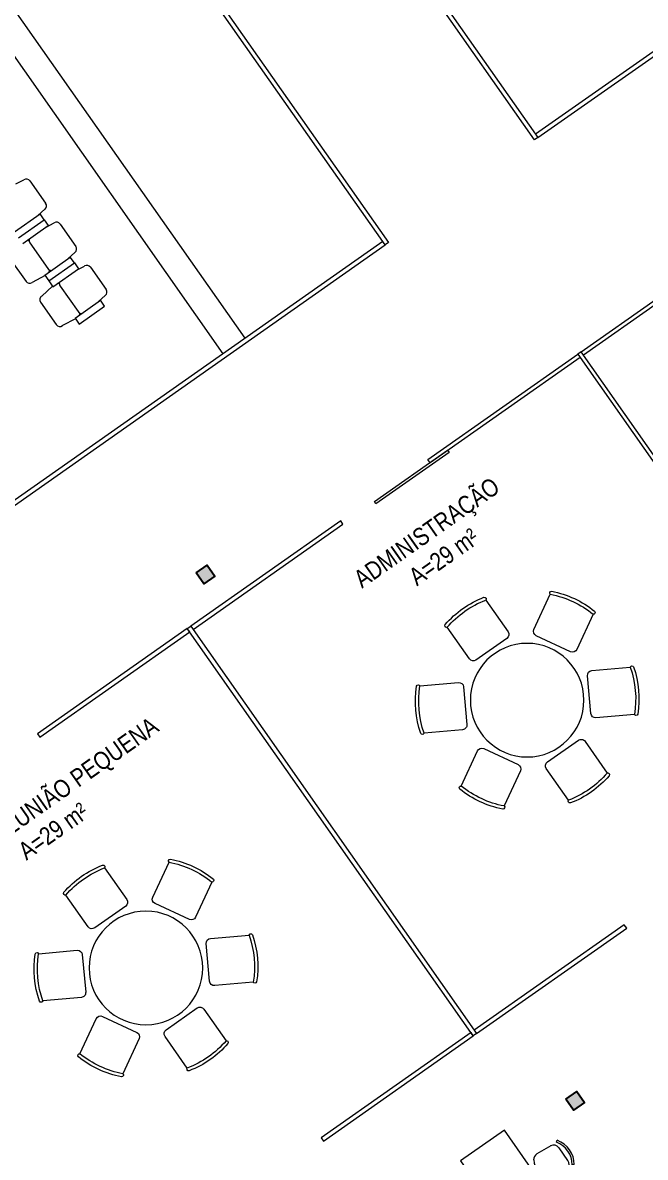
# Model space of a CAD drawing. Header units: metres. Extents: x -71 to 881, y -503 to 661.
# Drawn here: x 184.68 to 191.66, y 487.36 to 500.06 of the extents above; entities that cross this region are included whole.
import ezdxf

# ---------------------------------------------------------------- set-up
doc = ezdxf.new("R2010")
doc.units = ezdxf.units.M
for name, color, linetype, lineweight in [('05. Textos', 5, 'Continuous', 0), ('07. Mobiliário', 51, 'Continuous', 5), ('Parede', 6, 'Continuous', 30)]:
    doc.layers.add(name, color=color, linetype=linetype, lineweight=lineweight)
doc.styles.add('ESC 1.100', font='ARIALN.TTF', dxfattribs={"height": 0.2})

# ---------------------------------------------------------------- blocks, each defined once
blk = doc.blocks.new('DCHARRND')
at = {"linetype": 'Continuous'}
for p, q in [((-10, -2.63815), (-10, -18.99995)), ((10, -18.99995), (10, -2.63815)), ((-8, -20.99995), (8, -20.99995))]:
    blk.add_line(p, q, dxfattribs=at)
for centre, radius, start, end in [((0, -41.272), 41.272, 75.97797, 104.022), ((-9.7697, -1.94695), 0.75323, 107.8005, 188.662), ((-9.8649, -2.00005), 0.65223, 185.3119, 258.05), ((0, -42.68032), 41.272, 75.97797, 104.022), ((9.7697, -1.94695), 0.75323, 351.338, 72.19953), ((9.865, -2.00005), 0.65223, 281.95, 354.6881), ((-8, -18.99995), 2, 180, 270), ((8, -18.99995), 2, 270, 0)]:
    blk.add_arc(centre, radius, start, end, dxfattribs=at)
blk = doc.blocks.new('TBL48D')
at = {"linetype": 'Continuous'}
blk.add_circle((0, 0), 24, dxfattribs=at)
blk = doc.blocks.new('pilar')
h = blk.add_hatch(color=6)
h.dxf.hatch_style = 1
h.paths.add_polyline_path([(581.948, 175.423), (582.098, 175.423), (582.098, 175.573), (581.948, 175.573)])
at = {"layer": 'Parede'}
blk.add_lwpolyline([(581.948, 175.423), (582.098, 175.423), (582.098, 175.573), (581.948, 175.573)], close=True, dxfattribs=at)
blk = doc.blocks.new('A$C63C33222')
at = {"linetype": 'Continuous'}
for p, q in [((1.07, 1.2), (0.47, 1.2)), ((0.47, 1.2), (0.47, 0)), ((1.07, 0), (1.07, 1.2)), ((0.47, 0), (1.07, 0))]:
    blk.add_line(p, q, dxfattribs=at)
for p, q in [((0.052, 0.767), (0.071, 0.753)), ((0.327, 0.774), (0.147, 0.758)), ((0.083, 0.687), (0.083, 0.513)), ((0.071, 0.447), (0.052, 0.433)), ((0.147, 0.442), (0.327, 0.426))]:
    blk.add_line(p, q)
for centre, radius, start, end in [((0.295, 0.6), 0.295, 145.6197, 214.3803), ((0.333, 0.703), 0.0708, 31.593, 94.9697), ((0.295, 0.6), 0.272, 145.6197, 214.3803), ((0.154, 0.687), 0.0708, 94.9697, 180), ((0.165, 0.6), 0.267, 328.407, 31.593), ((0.154, 0.513), 0.0708, 180, 265.0303), ((0.333, 0.497), 0.0708, 265.0303, 328.407)]:
    blk.add_arc(centre, radius, start, end)

msp = doc.modelspace()

# ---------------------------------------------------------------- linework, layer by layer
at = {"layer": '07. Mobiliário'}
for p, q in [((187.176, 496.528), (183.763, 501.389)), ((186.931, 496.355), (183.517, 501.216)), ((184.608, 498.256), (184.698, 498.303)), ((184.765, 498.29), (184.941, 498.04)), ((184.592, 497.719), (184.878, 497.92)), ((184.638, 497.653), (184.924, 497.854)), ((184.638, 497.653), (184.924, 497.854)), ((184.855, 497.904), (184.93, 497.972)), ((184.924, 497.854), (184.878, 497.92)), ((184.924, 497.854), (184.97, 497.789)), ((184.684, 497.588), (184.97, 497.789)), ((184.947, 497.773), (185.037, 497.82)), ((185.104, 497.807), (185.28, 497.557)), ((184.764, 497.595), (184.965, 497.309)), ((185.195, 497.421), (185.269, 497.489)), ((184.545, 497.414), (184.721, 497.164)), ((184.931, 497.236), (185.217, 497.437)), ((184.977, 497.17), (185.263, 497.371)), ((184.977, 497.17), (185.263, 497.371)), ((185.263, 497.371), (185.217, 497.437)), ((185.263, 497.371), (185.309, 497.306)), ((185.286, 497.29), (185.376, 497.337)), ((184.935, 497.23), (184.791, 497.152)), ((184.931, 497.236), (184.977, 497.17)), ((185.023, 497.105), (185.309, 497.306)), ((185.443, 497.324), (185.619, 497.074)), ((185.019, 497.111), (184.897, 497.001)), ((184.977, 497.17), (185.023, 497.105)), ((185.103, 497.112), (185.304, 496.826)), ((185.534, 496.938), (185.609, 497.006)), ((184.884, 496.932), (185.06, 496.682)), ((185.27, 496.753), (185.556, 496.954)), ((185.316, 496.687), (185.602, 496.889)), ((185.602, 496.889), (185.556, 496.954)), ((185.274, 496.747), (185.13, 496.669)), ((185.27, 496.753), (185.316, 496.687))]:
    msp.add_line(p, q, dxfattribs=at)
for points in [[(186.991, 503.709), (190.456, 498.775), (190.419, 498.749), (186.954, 503.683)], [(185.317, 502.533), (188.782, 497.599), (188.745, 497.573), (185.28, 502.507)], [(190.456, 498.775), (192.22, 500.013), (192.193, 500.051), (190.43, 498.812)], [(182.311, 493.055), (188.745, 497.573), (188.718, 497.61), (182.285, 493.093)], [(192.646, 497.519), (190.966, 496.339), (190.94, 496.376), (192.62, 497.556)], [(190.929, 496.313), (189.249, 495.133), (189.222, 495.17), (190.902, 496.35)], [(190.902, 496.35), (194.106, 491.788), (194.144, 491.814), (190.94, 496.376)], [(189.46, 495.249), (188.641, 494.674), (188.625, 494.698), (189.443, 495.273)], [(186.592, 493.267), (188.272, 494.447), (188.246, 494.484), (186.566, 493.305)], [(184.874, 492.061), (186.555, 493.241), (186.528, 493.278), (184.848, 492.098)], [(186.566, 493.305), (189.769, 488.742), (189.732, 488.716), (186.528, 493.278)], [(189.769, 488.742), (191.45, 489.922), (191.423, 489.96), (189.743, 488.78)], [(188.052, 487.536), (189.732, 488.716), (189.706, 488.753), (188.026, 487.574)]]:
    msp.add_lwpolyline(points, close=True, dxfattribs=at)
for centre, start, end in [((184.724, 498.261), 35.0779, 122.2458), ((184.9, 498.011), 307.9099, 35.0779), ((185.063, 497.778), 35.0779, 122.2458), ((184.733, 497.574), 65.4898, 88.208), ((184.805, 497.624), 161.9478, 215.0779), ((185.239, 497.528), 307.9099, 35.0779), ((185.402, 497.295), 35.0779, 122.2458), ((185.006, 497.337), 215.0779, 268.208), ((184.934, 497.287), 341.9478, 4.666), ((184.762, 497.193), 215.0779, 305.0779), ((185.072, 497.091), 65.4898, 88.208), ((185.144, 497.141), 161.9478, 215.0779), ((184.925, 496.96), 125.0779, 215.0779), ((185.578, 497.045), 307.9099, 35.0779), ((185.345, 496.855), 215.0779, 268.208), ((185.274, 496.804), 341.9478, 4.666), ((185.101, 496.71), 215.0779, 305.0779)]:
    msp.add_arc(centre, 0.05, start, end, dxfattribs=at)

# ---------------------------------------------------------------- block references
at = {"xscale": -1, "rotation": 215.0778726686951}
for p in [(-390.436, 303.023), (-390.436, 303.023), (-386.296, 297.129), (-386.296, 297.129)]:
    msp.add_blockref('pilar', p, dxfattribs=at)
at = {"layer": '07. Mobiliário'}
for name, p, xscale, yscale, zscale, rotation in [('DCHARRND', (189.615, 493.501), -0.026513942392225, 0.026513942392225, 0.026513942392225, 35.07787266869521), ('DCHARRND', (190.864, 493.612), -0.026513942392225, 0.026513942392225, 0.026513942392225, 335.0778726686951), ('TBL48D', (190.335, 492.475), -0.02651394239222501, 0.026513942392225, 0.026513942392225, 215.0778726686951), ('DCHARRND', (191.584, 492.586), -0.026513942392225, 0.026513942392225, 0.026513942392225, 275.0778726686951), ('DCHARRND', (189.087, 492.364), -0.02651394239222501, 0.02651394239222501, 0.02651394239222501, 95.07787266869506), ('DCHARRND', (191.056, 491.449), -0.02651394239222501, 0.026513942392225, 0.026513942392225, 215.0778726686951), ('DCHARRND', (189.807, 491.338), -0.026513942392225, 0.026513942392225, 0.026513942392225, 155.0778726686951), ('DCHARRND', (186.593, 490.613), -0.026513942392225, 0.026513942392225, 0.026513942392225, 335.0778726686951), ('DCHARRND', (185.344, 490.502), -0.026513942392225, 0.026513942392225, 0.026513942392225, 35.07787266869521), ('TBL48D', (186.064, 489.476), -0.02651394239222501, 0.026513942392225, 0.026513942392225, 215.0778726686951), ('DCHARRND', (187.313, 489.587), -0.026513942392225, 0.026513942392225, 0.026513942392225, 275.0778726686951), ('DCHARRND', (184.816, 489.365), -0.02651394239222501, 0.02651394239222501, 0.02651394239222501, 95.07787266869506), ('DCHARRND', (185.536, 488.339), -0.026513942392225, 0.026513942392225, 0.026513942392225, 155.0778726686951), ('DCHARRND', (186.785, 488.45), -0.02651394239222501, 0.026513942392225, 0.026513942392225, 215.0778726686951)]:
    msp.add_blockref(name, p, dxfattribs=dict(at, xscale=xscale, yscale=yscale, zscale=zscale, rotation=rotation))
at = {"layer": '07. Mobiliário', "rotation": 215.0778726686951}
msp.add_blockref('A$C63C33222', (190.465, 487.93), dxfattribs=at)

# ---------------------------------------------------------------- texts
at = {"layer": '05. Textos', "char_height": 0.2, "width": 6.86676, "attachment_point": 8, "rotation": 35.1081, "style": 'ESC 1.100'}
for s, insert in [('ADMINISTRAÇÃO\\PA=29 m²', (189.459, 493.996)), ('SALA DE REUNIÃO PEQUENA\\PA=29 m²', (185.085, 490.924))]:
    msp.add_mtext(s, dxfattribs=dict(at, insert=insert))

doc.saveas('drawing.dxf')
